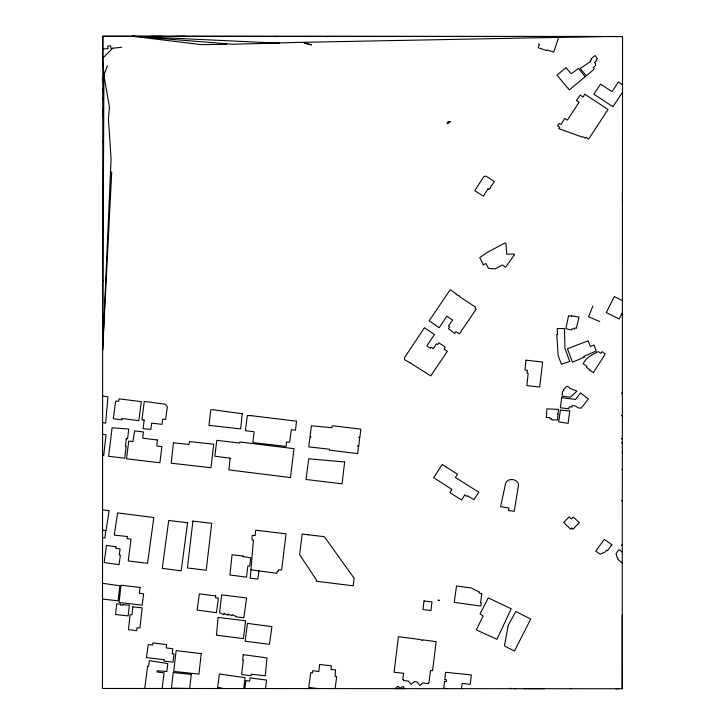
<?xml version="1.0" encoding="UTF-8"?>
<svg xmlns="http://www.w3.org/2000/svg" width="725" height="725" viewBox="0 0 725 725"><rect width="100%" height="100%" fill="white"/><g stroke="black" fill="none" stroke-linecap="round" stroke-linejoin="round"><path stroke-width="1.09" d="M102.76 116.616L102.769 109.203M111.713 171.997L102.642 350.193L103.911 75.255L102.787 58.217L102.805 36.25L622.539 36.54M622.222 688.714L622.539 36.522L102.805 36.259L102.461 688.46L622.231 688.75L622.249 615.072M622.458 202.221L622.458 193.774M448.023 123.794L448.032 121.628L450.18 121.61M103.231 142.879L103.249 140.895L102.751 140.858M275.618 36.857L275.627 36.35M102.642 350.193L111.106 158.993L108.415 118.737L109.475 107.137L103.911 75.255L107.454 65.703M527.283 688.668L524.248 688.668M103.322 280.557L102.678 281.092M461.571 688.641L462.142 683.412L470.326 684.309L471.35 674.93L445.594 672.311L444.733 679.524L446.491 679.751L446.392 681.536L444.507 681.337L443.782 688.197L447.678 688.632M162.146 688.487L164.086 672.836L157.053 671.984L157.198 670.761L166.841 671.513L167.801 663.574L149.377 660.656L148.634 666.384L147.574 666.248L144.719 688.478M243.736 688.533L245.095 677.703L219.403 673.987L217.618 687.662L223.59 688.523M244.823 688.533L245.857 680.648L249.663 681.138L250.08 677.92L266.583 680.068L265.486 688.542M258.943 570.919L257.855 579.094L250.234 578.188L253.424 540.134L252.182 540.025L251.965 537.479L252.255 535.322L255.182 535.503L255.708 530.192L286.013 533.854L281.635 570.031L278.545 569.732L278.309 571.282L277.231 571.264L276.977 573.321L250.941 569.796M335.086 688.578L336.681 676.633L335.131 676.479L335.539 669.855L331.026 669.528L331.325 665.786L319.607 664.508L318.828 671.513L312.72 670.688L312.575 672.845L310.726 672.682L308.778 687.409L318.058 688.569M102.778 81.707L103.385 77.376M217.5 688.514L217.582 687.934L221.678 688.514M102.778 92.456L103.331 88.622L102.778 88.559M102.769 100.431L103.267 97.141M558.676 37.528L553.673 52.073L547.139 49.943L546.768 50.623L538.222 47.705L539.373 44.56L538.43 44.008M592.905 305.995L588.492 316.762L599.783 321.583M622.403 312.52L619.195 318.928L606.281 312.629L614.311 296.525L622.412 300.621M622.331 416.059L621.533 415.516M622.512 92.338L612.924 106.702L593.838 94.159L600.536 84.154L612.009 91.613L618.416 82.007L622.512 84.798M102.705 229.163L103.385 228.457M102.787 58.217L112.62 48.222M621.724 438.77L622.34 438.489M621.787 438.616L622.34 438.371M121.628 47.288L111.016 48.43L110.608 45.757L107.78 46.019L108.116 48.593L102.796 49.01M226.78 44.334L201.296 44.624L132.358 36.25L232.952 44.252L297.205 42.422L601.732 36.54M151.416 36.286L161.956 36.286M175.74 36.295L185.419 36.295M522.716 36.468L524.293 36.468M573.946 36.495L587.748 36.495M514.197 688.659L515.692 688.668M528.507 688.668L544.276 688.687M615.715 688.714L618.806 688.714M132.358 36.25L279.669 43.228M102.542 530.301L105.696 530.637L104.98 538.013L102.542 537.687M102.515 599.104L118.093 600.808L119.906 585.755L102.515 583.317M102.597 434.393L106.04 434.782L103.72 455.4L102.588 455.264M102.56 509.838L109.14 510.672L106.04 530.546L102.542 530.093M102.615 395.995L107.925 396.874L105.669 423.128L102.606 422.566M621.851 469.438L622.322 469.637M326.794 36.377L327.682 36.758M570.439 688.27L571.3 688.696M510.173 688.215L511.043 688.659M621.588 393.041L622.367 393.584M622.277 563.098L617.637 559.138L618.198 558.277L616.957 557.162L616.051 553.474L618.969 549.632L622.286 552.015M621.47 544.937L622.286 545.517M621.452 500.477L622.313 501.156M103.521 213.766L102.714 213.068L102.714 214.636M621.787 442.395L622.34 443.573M622.331 451.847L622.331 452.889M102.723 188.119L102.723 189.343M595.533 63.474L595.533 65.531L593.123 67.697L594.119 68.685L593.403 69.854L586.326 75.762L580.19 68.485L590.721 61.389L590.204 60.773L591.627 59.541L591.083 58.77L594.989 55.553L597.491 58.652L596.204 59.74L596.748 60.411L594.455 62.296L595.533 63.474M358.866 437.139L359.709 437.655L358.766 446.274L357.833 446.201L357.914 445.54L358.494 445.667L357.733 453.623L329.467 450.134L329.503 449.255L308.741 446.881L309.938 437.347L310.808 437.474L310.798 436.622L310.055 436.513L311.397 425.783L331.878 427.723L332.286 425.738L360.842 429.137L359.899 437.193L358.866 437.139M251.276 415.661L247.334 415.479L245.449 430.713L254.094 431.728L252.862 442.594L286.04 446.392L286.457 442.06L289.638 442.25L291.332 429.68L295.483 430.179L296.543 421.198L251.276 415.661M518.574 484.726L514.224 511.324L508.524 510.545L508.896 508.062L500.585 506.712L505.488 483.974C507.038 477.412 517.614 478.473 518.574 484.726M115.937 546.777L115.864 548.417L120.105 548.97L119.226 555.151L120.395 555.232L119.045 564.657L104.164 562.528L106.493 545.427L115.937 546.777M308.252 534.796L302.162 534.035L299.615 554.607L316.417 579.946L316.254 581.232L353.147 585.8L354.144 578.251L324.32 536.681L308.252 534.796M557.906 414.12L557.597 419.974L551.716 419.838L551.662 418.751L549.867 418.688L549.949 417.591L546.36 417.509L546.858 408.855L558.622 409.398L557.906 414.12M476.615 629.318L476.733 630.116L496.942 639.278L511.216 608.783L488.26 597.908L480.095 613.885L483.113 616.005L476.615 629.318M242.929 556.021L242.884 556.628L250.759 557.77L249.681 566.162L247.877 565.935L246.5 577.154L229.943 574.979L232.045 554.67L242.929 556.021M120.504 604.224L120.441 605.022L122.706 605.185L122.761 604.596L129.376 605.203L128.126 615.924L115.556 614.465L116.725 603.843L120.504 604.224M562.491 391.509L562.138 396.258L570.512 397.173L576.937 391.074L569.868 388.337L568.844 386.969L567.05 386.217L563.416 389.642L563.978 390.313L562.491 391.509M127.283 536.518L127.102 538.684L130.989 539.119L128.234 560.933L147.547 563.307L153.827 517.541L117.604 512.928L114.242 535.086L127.283 536.518M122.163 418.488L122.027 419.838L113.29 418.733L115.701 401.025L118.646 401.423L119.045 398.813L141.33 401.695L138.792 420.672L122.163 418.488M243.219 654.666L242.694 660.167L243.319 660.185L241.606 674.585L251.031 675.7L251.203 674.187L265.259 675.791L266.999 657.892L243.219 654.666M132.811 606.825L132.013 614.8L130.128 614.61L128.443 629.644L136.69 630.678L137.025 627.723L139.934 628.013L142.172 607.858L132.811 606.825M139.979 587.477L139.408 593.268L143.632 593.766L142.191 605.176L119.09 602.493L121.021 585.22L139.979 587.477M403.49 679.515L403.399 680.476L408.528 681.156L410.975 684.318L414.573 681.545L417.083 681.899L419.893 685.478L423.255 682.896L428.058 683.729L428.149 683.041L428.837 683.077L430.605 670.507L432.553 670.643L436.169 641.67L422.575 639.84L422.503 640.393L419.721 639.459L398.433 636.713L394.101 672.274L403.589 673.253L402.774 679.452L403.49 679.515M604.877 353.7L604.759 354.806L593.367 372.623L589.325 370.094L589.733 369.478L586.443 367.376L586.951 366.379L583.199 363.787C585.972 357.425 592.443 354.552 598.261 351.571L600.907 353.365L602.058 351.616L604.877 353.7M230.106 458.173L228.928 469.918L290.471 477.585L294.006 448.657L239.839 441.969L239.703 443.057L216.811 440.356L214.808 456.224L230.106 458.173M126.241 438.734L125.461 446.373L126.123 446.382L124.736 458.209L108.623 456.306L112.085 427.804L128.715 429.055L127.627 438.688L126.241 438.734M218.125 617.419L216.458 635.173L243.373 638.653L245.639 620.854L218.125 617.419M525.997 360.162L524.963 369.968L527.419 370.312L527.111 373.121L528.172 373.284L526.867 385.564L539.681 387.041L542.635 362.038L525.997 360.162M157.443 439.984L156.772 446.029L161.892 446.609L159.926 462.758L126.531 458.816L128.724 441.108L132.947 441.525L134.651 430.831L143.423 431.982L142.707 438.172L157.443 439.984M201.215 653.624L198.94 674.078L173.71 671.395L176.175 650.642L201.215 653.624M242.295 413.748L240.618 428.901L208.981 425.348L210.694 410.232L211.483 409.534L242.295 413.748M224.134 613.341L223.971 614.8L219.566 612.707L221.651 594.881L246.654 597.98L243.808 617.772L235.643 616.785L235.707 616.25L232.172 614.628L232.009 615.806L228.194 614.03L227.976 615.298L224.134 613.341M424.007 600.943L423.047 609.589L430.967 610.532L432 601.904L424.007 600.943M173.465 442.866L171.191 463.202L210.984 467.716L213.721 444.217L189.533 441.588L188.926 444.407L173.465 442.866M560.416 410.096L558.676 421.877L568.137 423.346L569.741 410.975L560.416 410.096M191.291 674.377L189.669 688.505L171.408 688.143L173.23 672.573L191.291 674.377M164.077 659.732L163.922 661.046L173.003 662.206L174.073 653.877L172.142 653.606L172.858 648.793L166.224 647.905L166.632 644.634L152.893 642.885L152.594 645.105L148.281 644.57L146.377 657.566L164.077 659.732M192.913 521.085L187.403 567.974L206.208 570.24L211.745 523.332L192.913 521.085M344.656 461.97L342.037 483.847L306.041 479.479L308.705 458.798L344.656 461.97M144.157 420.056L143.097 428.692L150.818 429.408L151.661 423.155L161.974 424.352L162.753 419.032L165.69 419.413L167.33 406.843L165.354 404.242L144.275 401.405L141.937 419.784L144.157 420.056M215.733 595.95L215.497 597.817L218.415 598.107L216.422 612.688L197.1 610.042L199.393 593.847L215.733 595.95M247.47 623.373L245.141 641.244L269.464 644.289L271.938 626.681L247.47 623.373M561.667 397.699L560.362 407.713L568.853 408.873L569.179 406.825L571.862 407.133L572.116 405.592L575.514 406L578.296 407.93L581.287 408.112L588.328 398.931L580.507 392.877L575.568 399.448L561.667 397.699M187.576 522.761L181.187 570.829L162.255 568.346L168.717 520.459L187.576 522.761M481.781 593.875L480.557 602.647L481.282 602.692L480.802 606.046L454.203 602.357L456.523 585.99L471.087 587.957L479.433 592.044L478.935 592.751L481.781 593.875M508.279 625.168L504.5 645.486L504.99 646.283L514.478 651.032L530.709 619.068L515.81 611.501L508.279 625.168M571.644 315.819L571.536 316.345L568.581 315.647L565.862 328.661L571.182 329.975L572.378 328.706L574.408 329.123L574.689 327.963L576.284 328.371L578.994 317.133L571.644 315.819M459.623 296.153L459.423 296.588L475.627 307.183L475.065 308.234L476.189 309.104L459.423 333.881L455.862 331.633L454.765 333.373L448.422 328.715L449.727 326.957L448.385 325.969L452.663 320.124L446.845 316.227L439.123 327.727L429.155 320.776L450.216 289.737L456.433 293.951L456.125 294.413L459.623 296.153M584.812 94.205L583.081 97.032L580.181 95.075L576.466 100.467L579.166 102.08L567.439 120.105L564.775 118.392L561.023 124.501L559.084 123.359L557.498 125.797L559.763 127.473L558.767 128.606L582.456 137.179L583 136.808L585.265 138.149L585.927 137.252L588.691 138.992L608.012 109.484L584.812 94.205M464.707 495.003L461.598 500.023L449.935 492.628L451.974 489.466L433.65 477.63L442.187 464.471L457.538 474.277L455.354 477.449L478.853 492.23L473.905 499.743L467.743 495.809L467.299 496.435L464.707 495.003M409.87 362.699L404.65 359.836L404.432 357.815L424.442 327.682L434.402 334.615L426.844 345.888L430.188 348.227L430.94 347.148L433.215 348.725L436.441 343.831L437.646 344.62L438.843 342.798L445.277 347.202L444.008 349.097L447.407 351.308L430.741 375.885L409.87 362.699M488.007 188.835L483.312 196.131L474.721 190.675L483.956 176.492L485.913 176.112L494.405 181.54L490.236 187.63L490.662 187.974L488.886 189.406L488.007 188.835M514.442 254.693L505.633 267.226L502.443 264.987L495.093 268.893L488.541 268.404L485.922 263.501L482.977 265.042L483.267 264.335L479.733 257.665L486.937 252.599L505.053 242.92L505.941 243.41L506.775 254.276L513.925 253.986L514.442 254.693M611.846 544.702L607.468 550.755L606.535 550.121L605.103 552.051L600.055 554.136L595.714 551.091L604.315 539.391L611.846 544.702M571.69 528.099L570.647 529.259L563.66 522.372L569.197 516.862L571.445 518.982L573.285 516.988L579.275 522.643L573.004 529.223L571.69 528.099M585.202 76.687L569.333 89.909L556.981 75.155L566.035 67.661L570.756 73.234L571.662 73.433L578.405 68.467L585.202 76.687M397.998 686.394L395.125 688.605L404.749 688.614L403.064 686.475L400.055 688.179L397.998 686.394M450.107 121.601L447.18 123.15L450.107 121.601M584.069 357.298L572.487 362.219L567.43 348.716L588.192 340.822L590.331 346.423L594.029 345.046L596.222 350.982L583.743 356.446L584.069 357.298M569.714 361.467L561.395 364.231L558.196 355.667L556.764 334.524L557.498 334.578L557.172 328.479L564.458 328.606L564.929 348.19L569.714 361.467M438.226 600.164L439.468 600.454L438.226 600.164M305.379 43.156L304.183 43.011L311.532 44.914L305.379 43.156"/></g></svg>
